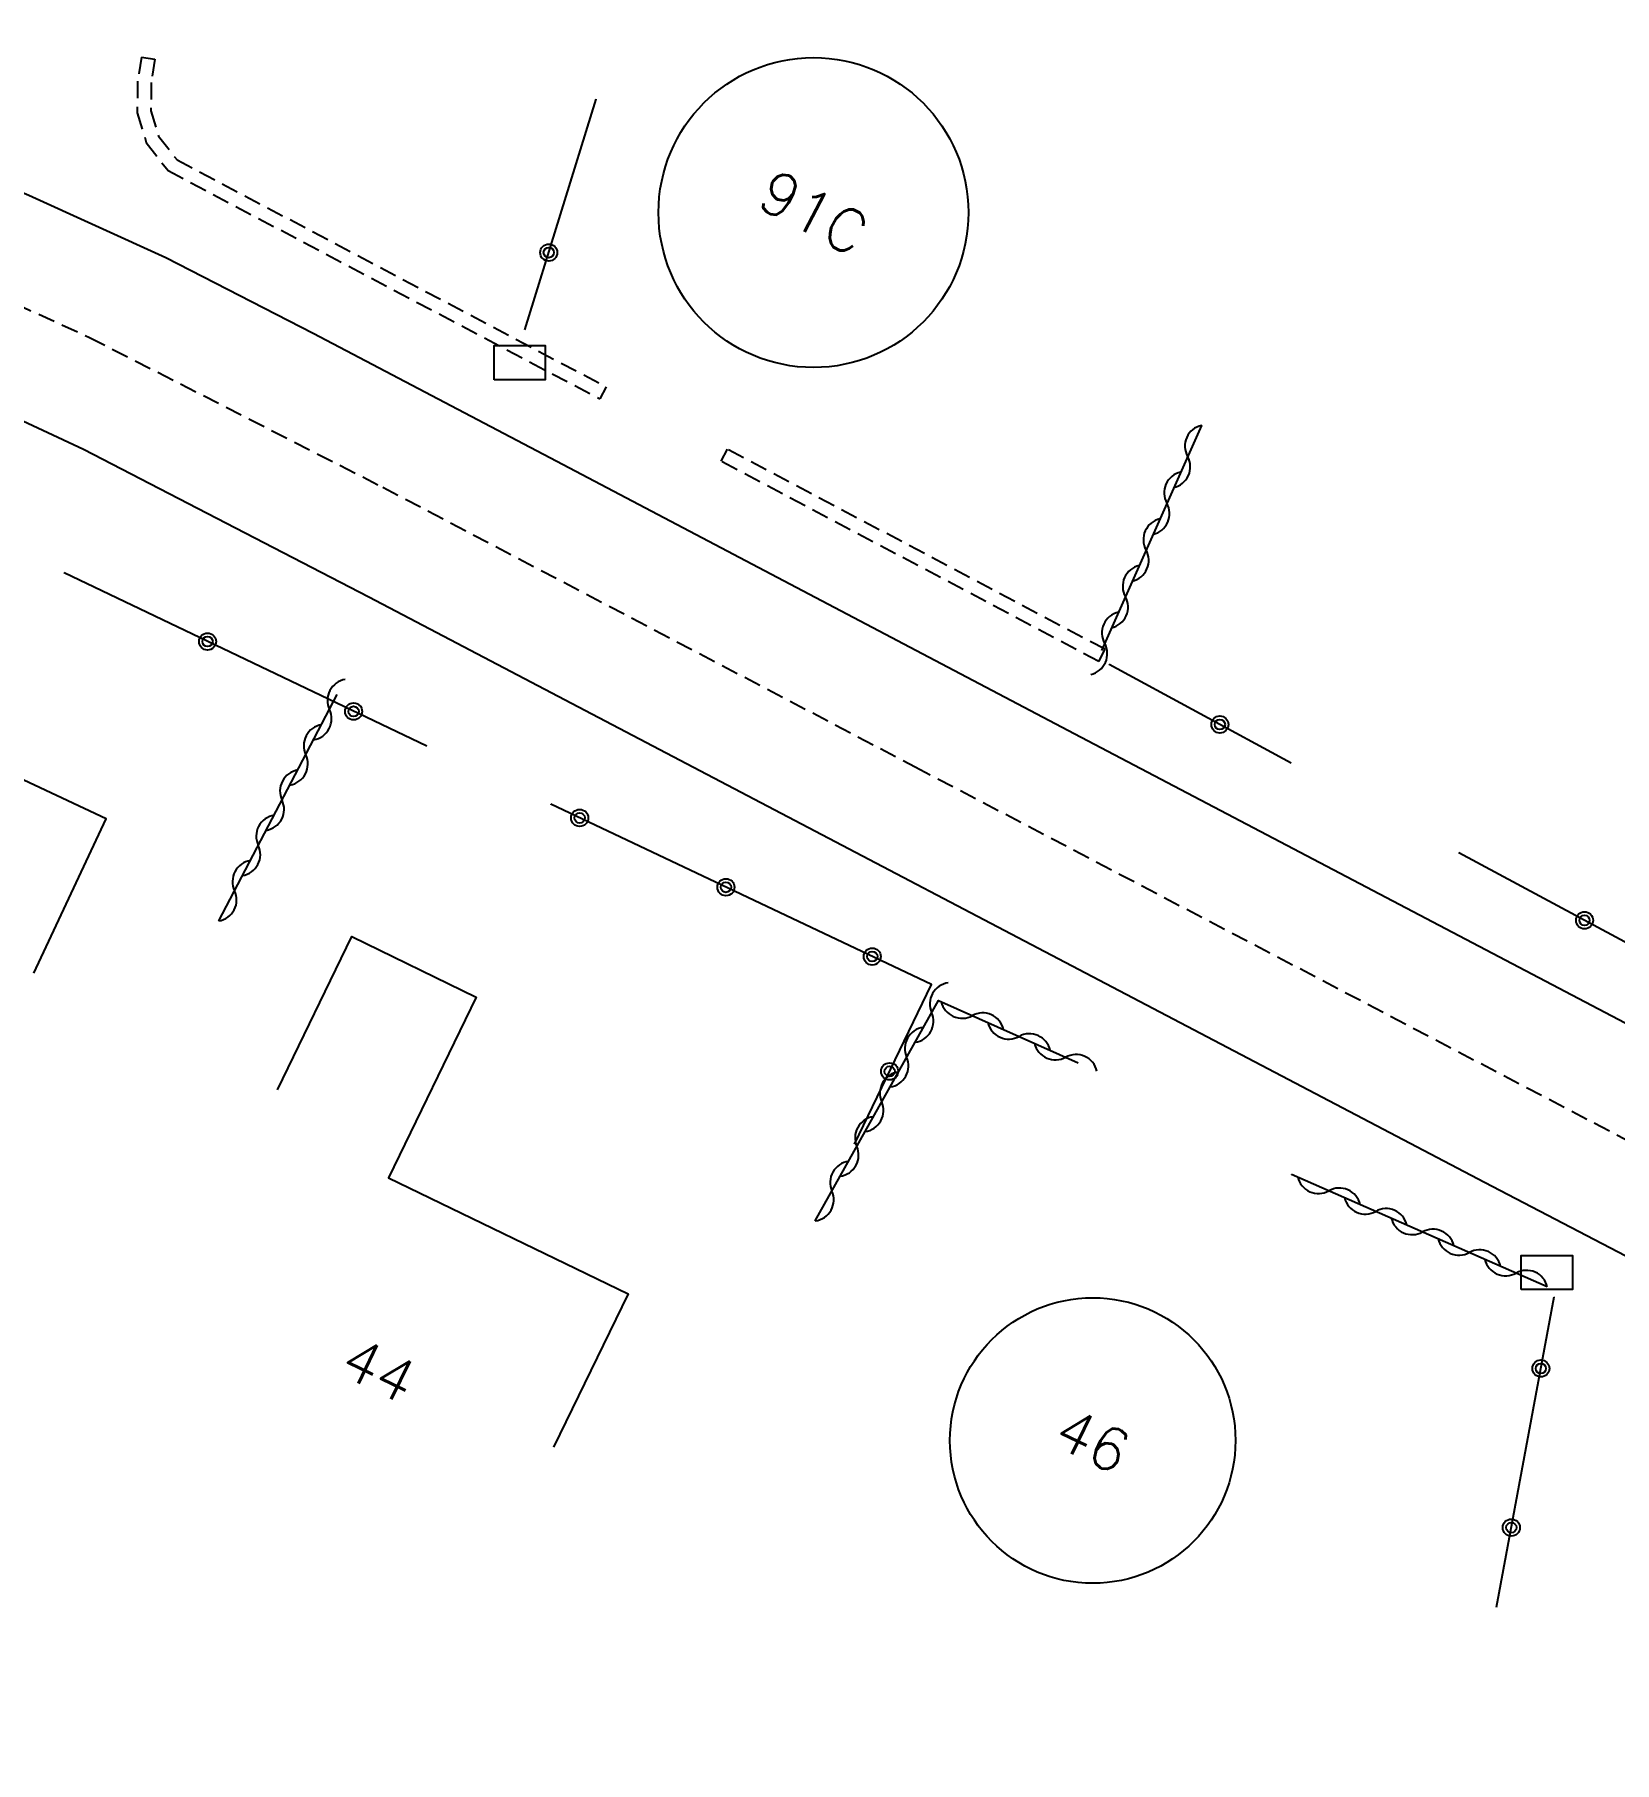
# Model space of a CAD drawing. Header units: millimetres. Extents: x 115000 to 116001, y 121999 to 123001.
# Drawn here: x 115195.4 to 115241.7, y 122279.4 to 122330.1 of the extents above; entities that cross this region are included whole.
import ezdxf
from ezdxf.enums import TextEntityAlignment as Align

# ---------------------------------------------------------------- set-up
doc = ezdxf.new("R2010")
doc.units = ezdxf.units.MM
doc.linetypes.add('DASHED', pattern=[0.75, 0.5, -0.25])
doc.layers.get('0').update_dxf_attribs({"linetype": 'CONTINUOUS'})
for name, color, linetype in [('W0001', 6, 'DASHED'), ('W0008', 7, 'CONTINUOUS'), ('W0100', 7, 'CONTINUOUS'), ('W0112', 1, 'DASHED'), ('W0310', 3, 'CONTINUOUS'), ('W0322', 7, 'CONTINUOUS'), ('W0991', 7, 'CONTINUOUS'), ('W1102', 7, 'CONTINUOUS'), ('W1471', 7, 'CONTINUOUS')]:
    doc.layers.add(name, color=color, linetype=linetype)
doc.styles.get("Standard").update_dxf_attribs({"font": 'romans.shx', "width": 0.85})

# ---------------------------------------------------------------- blocks, each defined once
blk = doc.blocks.new('T1471')
at = {"color": 0, "linetype": 'Continuous', "flags": 128}
blk.add_lwpolyline([(-0.75, -0.5), (-0.75, 0.5), (0.75, 0.5), (0.75, -0.5), (-0.75, -0.5)], dxfattribs=at)
blk = doc.blocks.new('t322o')
at = {"color": 0, "linetype": 'Continuous'}
for radius in [0.25, 0.15]:
    blk.add_circle((0, 0), radius, dxfattribs=at)
blk = doc.blocks.new('t310o')
at = {"color": 0, "linetype": 'Continuous'}
for centre, start, end in [((-0.5, 0.375), 216.8699, 323.1304), ((0.5, -0.375), 36.8699, 143.1303)]:
    blk.add_arc(centre, 0.625, start, end, dxfattribs=at)

msp = doc.modelspace()

# ---------------------------------------------------------------- linework, layer by layer
at = {"layer": 'W0001'}
msp.add_lwpolyline([(115000, 122380.879), (115023.897, 122373.07), (115057.721, 122362.653), (115069.883, 122358.552), (115141.998, 122339.91), (115152.854, 122335.37), (115173.623, 122329.316), (115181.444, 122327.082), (115187.369, 122325.269), (115192.06, 122323.458), (115196.964, 122321.22), (115205.566, 122316.827), (115221.19, 122308.621), (115247.656, 122294.741), (115282.048, 122276.734), (115324.769, 122254.298), (115347.924, 122242.266), (115350.302, 122241.559), (115356.131, 122239.624)], dxfattribs=at)
at = {"layer": 'W0008'}
for points in [[(115059.663, 122339.284), (115061.697, 122347.433), (115062.62, 122351.233), (115063.513, 122353.921), (115064.293, 122354.96), (115065.379, 122355.688), (115066.529, 122355.985), (115067.995, 122355.858), (115069.55, 122355.479), (115070.889, 122355.09), (115091.326, 122349.309), (115113.355, 122343.091), (115142.84, 122334.803), (115145.244, 122334.131), (115153.145, 122331.939), (115167.08, 122327.952), (115174.25, 122325.947), (115185.346, 122322.752), (115190.663, 122320.797), (115196.783, 122317.941), (115205.162, 122313.611), (115237.895, 122296.434), (115249.866, 122290.195)], [(115252.921, 122295.374), (115225.673, 122309.683), (115210.863, 122317.481), (115203.523, 122321.335), (115199.198, 122323.555), (115195.187, 122325.389), (115191.811, 122326.843), (115188.062, 122328.276), (115182.602, 122329.956), (115162.776, 122335.592), (115157.636, 122337.105), (115153.731, 122338.43), (115151.661, 122339.426), (115150.778, 122340.298), (115150.398, 122340.979), (115150.335, 122341.325), (115150.409, 122342.125), (115150.819, 122344.316)]]:
    msp.add_lwpolyline(points, dxfattribs=at)
at = {"layer": 'W0100'}
for points in [[(115195.33, 122302.566), (115197.448, 122307.095), (115193.232, 122309.067)], [(115202.477, 122299.139), (115204.659, 122303.638), (115208.31, 122301.867), (115205.737, 122296.562), (115212.764, 122293.154), (115210.582, 122288.655)]]:
    msp.add_lwpolyline(points, dxfattribs=at)
at = {"layer": 'W0112'}
for points in [[(115198.489, 122329.446), (115198.373, 122328.739), (115198.364, 122327.813), (115198.63, 122326.939), (115199.267, 122326.116), (115211.933, 122319.419), (115211.933, 122319.419), (115211.933, 122319.419), (115211.933, 122319.419), (115211.933, 122319.419), (115211.933, 122319.419), (115211.933, 122319.419), (115211.933, 122319.419), (115211.933, 122319.419), (115211.933, 122319.419), (115211.933, 122319.419), (115211.933, 122319.419), (115211.933, 122319.419), (115211.933, 122319.419), (115211.933, 122319.419), (115211.933, 122319.419), (115211.933, 122319.419), (115211.933, 122319.419), (115211.933, 122319.419), (115211.933, 122319.419), (115211.933, 122319.419), (115211.933, 122319.419), (115211.933, 122319.419), (115211.933, 122319.419), (115211.933, 122319.419), (115211.933, 122319.419), (115211.933, 122319.419), (115211.933, 122319.419), (115211.933, 122319.419), (115211.933, 122319.419), (115211.933, 122319.419), (115211.933, 122319.419), (115211.933, 122319.419), (115211.933, 122319.419), (115211.933, 122319.419), (115211.933, 122319.419), (115211.933, 122319.419), (115211.933, 122319.419), (115211.933, 122319.419), (115211.933, 122319.419), (115211.933, 122319.419), (115211.933, 122319.419), (115211.933, 122319.419), (115211.933, 122319.419), (115211.933, 122319.419), (115211.933, 122319.419), (115211.933, 122319.419), (115211.933, 122319.419), (115211.933, 122319.419), (115211.933, 122319.419), (115211.933, 122319.419), (115211.933, 122319.419), (115211.933, 122319.419), (115211.933, 122319.419), (115211.933, 122319.419), (115211.933, 122319.419), (115211.933, 122319.419), (115211.933, 122319.419), (115211.933, 122319.419), (115211.933, 122319.419), (115211.933, 122319.419), (115211.933, 122319.419), (115211.933, 122319.419), (115211.933, 122319.419), (115211.933, 122319.419), (115211.933, 122319.419), (115211.933, 122319.419), (115211.933, 122319.419), (115211.933, 122319.419), (115211.933, 122319.419), (115211.933, 122319.419), (115211.933, 122319.419), (115211.933, 122319.419), (115211.933, 122319.419), (115211.933, 122319.419), (115211.933, 122319.419), (115211.933, 122319.419), (115211.933, 122319.419), (115211.933, 122319.419), (115211.933, 122319.419), (115211.933, 122319.419), (115211.933, 122319.419), (115211.933, 122319.419), (115211.933, 122319.419), (115211.933, 122319.419), (115211.933, 122319.419), (115211.933, 122319.419), (115211.933, 122319.419), (115211.933, 122319.419), (115211.933, 122319.419), (115211.933, 122319.419), (115211.933, 122319.419), (115211.933, 122319.419), (115211.933, 122319.419), (115211.933, 122319.419), (115211.933, 122319.419), (115211.933, 122319.419), (115211.933, 122319.419), (115211.933, 122319.419), (115211.933, 122319.419), (115211.933, 122319.419), (115211.933, 122319.419), (115211.933, 122319.419), (115211.933, 122319.419), (115211.933, 122319.419), (115211.933, 122319.419), (115211.933, 122319.419), (115211.933, 122319.419), (115211.933, 122319.419), (115211.933, 122319.419), (115211.933, 122319.419), (115211.933, 122319.419), (115211.933, 122319.419), (115211.933, 122319.419), (115211.933, 122319.419)], [(115198.489, 122329.446), (115198.884, 122329.381), (115198.772, 122328.705), (115198.765, 122327.871), (115198.991, 122327.125), (115199.531, 122326.429), (115212.12, 122319.773), (115211.933, 122319.419), (115211.933, 122319.419), (115211.933, 122319.419), (115211.933, 122319.419), (115211.933, 122319.419), (115211.933, 122319.419), (115211.933, 122319.419), (115211.933, 122319.419), (115211.933, 122319.419), (115211.933, 122319.419), (115211.933, 122319.419), (115211.933, 122319.419), (115211.933, 122319.419), (115211.933, 122319.419), (115211.933, 122319.419), (115211.933, 122319.419), (115211.933, 122319.419), (115211.933, 122319.419), (115211.933, 122319.419), (115211.933, 122319.419), (115211.933, 122319.419), (115211.933, 122319.419), (115211.933, 122319.419), (115211.933, 122319.419), (115211.933, 122319.419), (115211.933, 122319.419), (115211.933, 122319.419), (115211.933, 122319.419), (115211.933, 122319.419), (115211.933, 122319.419), (115211.933, 122319.419), (115211.933, 122319.419), (115211.933, 122319.419), (115211.933, 122319.419), (115211.933, 122319.419), (115211.933, 122319.419), (115211.933, 122319.419), (115211.933, 122319.419), (115211.933, 122319.419), (115211.933, 122319.419), (115211.933, 122319.419), (115211.933, 122319.419), (115211.933, 122319.419), (115211.933, 122319.419), (115211.933, 122319.419), (115211.933, 122319.419), (115211.933, 122319.419), (115211.933, 122319.419), (115211.933, 122319.419), (115211.933, 122319.419), (115211.933, 122319.419), (115211.933, 122319.419), (115211.933, 122319.419), (115211.933, 122319.419), (115211.933, 122319.419), (115211.933, 122319.419), (115211.933, 122319.419), (115211.933, 122319.419), (115211.933, 122319.419), (115211.933, 122319.419), (115211.933, 122319.419), (115211.933, 122319.419), (115211.933, 122319.419), (115211.933, 122319.419), (115211.933, 122319.419), (115211.933, 122319.419), (115211.933, 122319.419), (115211.933, 122319.419), (115211.933, 122319.419), (115211.933, 122319.419), (115211.933, 122319.419), (115211.933, 122319.419), (115211.933, 122319.419), (115211.933, 122319.419), (115211.933, 122319.419), (115211.933, 122319.419), (115211.933, 122319.419), (115211.933, 122319.419), (115211.933, 122319.419), (115211.933, 122319.419), (115211.933, 122319.419), (115211.933, 122319.419), (115211.933, 122319.419), (115211.933, 122319.419), (115211.933, 122319.419), (115211.933, 122319.419), (115211.933, 122319.419), (115211.933, 122319.419), (115211.933, 122319.419), (115211.933, 122319.419), (115211.933, 122319.419), (115211.933, 122319.419), (115211.933, 122319.419), (115211.933, 122319.419), (115211.933, 122319.419), (115211.933, 122319.419), (115211.933, 122319.419), (115211.933, 122319.419), (115211.933, 122319.419), (115211.933, 122319.419), (115211.933, 122319.419), (115211.933, 122319.419), (115211.933, 122319.419), (115211.933, 122319.419), (115211.933, 122319.419), (115211.933, 122319.419), (115211.933, 122319.419), (115211.933, 122319.419), (115211.933, 122319.419), (115211.933, 122319.419), (115211.933, 122319.419), (115211.933, 122319.419), (115211.933, 122319.419)], [(115226.574, 122311.716), (115226.761, 122312.069), (115215.67, 122317.944), (115215.483, 122317.591), (115215.483, 122317.591), (115215.483, 122317.591), (115215.483, 122317.591), (115215.483, 122317.591), (115215.483, 122317.591), (115215.483, 122317.591), (115215.483, 122317.591), (115215.483, 122317.591), (115215.483, 122317.591), (115215.483, 122317.591), (115215.483, 122317.591), (115215.483, 122317.591), (115215.483, 122317.591), (115215.483, 122317.591), (115215.483, 122317.591), (115215.483, 122317.591), (115215.483, 122317.591), (115215.483, 122317.591), (115215.483, 122317.591), (115215.483, 122317.591), (115215.483, 122317.591), (115215.483, 122317.591), (115215.483, 122317.591), (115215.483, 122317.591), (115215.483, 122317.591), (115215.483, 122317.591), (115215.483, 122317.591), (115215.483, 122317.591), (115215.483, 122317.591), (115215.483, 122317.591), (115215.483, 122317.591), (115215.483, 122317.591), (115215.483, 122317.591), (115215.483, 122317.591), (115215.483, 122317.591), (115215.483, 122317.591), (115215.483, 122317.591), (115215.483, 122317.591), (115215.483, 122317.591), (115215.483, 122317.591), (115215.483, 122317.591), (115215.483, 122317.591), (115215.483, 122317.591), (115215.483, 122317.591), (115215.483, 122317.591), (115215.483, 122317.591), (115215.483, 122317.591), (115215.483, 122317.591), (115215.483, 122317.591), (115215.483, 122317.591), (115215.483, 122317.591), (115215.483, 122317.591), (115215.483, 122317.591), (115215.483, 122317.591), (115215.483, 122317.591), (115215.483, 122317.591), (115215.483, 122317.591), (115215.483, 122317.591), (115215.483, 122317.591), (115215.483, 122317.591), (115215.483, 122317.591), (115215.483, 122317.591), (115215.483, 122317.591), (115215.483, 122317.591), (115215.483, 122317.591), (115215.483, 122317.591), (115215.483, 122317.591), (115215.483, 122317.591), (115215.483, 122317.591), (115215.483, 122317.591), (115215.483, 122317.591), (115215.483, 122317.591), (115215.483, 122317.591), (115215.483, 122317.591), (115215.483, 122317.591), (115215.483, 122317.591), (115215.483, 122317.591), (115215.483, 122317.591), (115215.483, 122317.591), (115215.483, 122317.591), (115215.483, 122317.591), (115215.483, 122317.591), (115215.483, 122317.591), (115215.483, 122317.591), (115215.483, 122317.591), (115215.483, 122317.591), (115215.483, 122317.591), (115215.483, 122317.591), (115215.483, 122317.591), (115215.483, 122317.591), (115215.483, 122317.591), (115215.483, 122317.591), (115215.483, 122317.591), (115215.483, 122317.591), (115215.483, 122317.591), (115215.483, 122317.591), (115215.483, 122317.591), (115215.483, 122317.591), (115215.483, 122317.591), (115215.483, 122317.591), (115215.483, 122317.591), (115215.483, 122317.591), (115215.483, 122317.591), (115215.483, 122317.591), (115215.483, 122317.591), (115215.483, 122317.591), (115215.483, 122317.591), (115215.483, 122317.591), (115215.483, 122317.591), (115215.483, 122317.591), (115215.483, 122317.591), (115215.483, 122317.591), (115215.483, 122317.591), (115215.483, 122317.591), (115215.483, 122317.591), (115215.483, 122317.591)], [(115226.574, 122311.716), (115215.483, 122317.591), (115215.483, 122317.591), (115215.483, 122317.591), (115215.483, 122317.591), (115215.483, 122317.591), (115215.483, 122317.591), (115215.483, 122317.591), (115215.483, 122317.591), (115215.483, 122317.591), (115215.483, 122317.591), (115215.483, 122317.591), (115215.483, 122317.591), (115215.483, 122317.591), (115215.483, 122317.591), (115215.483, 122317.591), (115215.483, 122317.591), (115215.483, 122317.591), (115215.483, 122317.591), (115215.483, 122317.591), (115215.483, 122317.591), (115215.483, 122317.591), (115215.483, 122317.591), (115215.483, 122317.591), (115215.483, 122317.591), (115215.483, 122317.591), (115215.483, 122317.591), (115215.483, 122317.591), (115215.483, 122317.591), (115215.483, 122317.591), (115215.483, 122317.591), (115215.483, 122317.591), (115215.483, 122317.591), (115215.483, 122317.591), (115215.483, 122317.591), (115215.483, 122317.591), (115215.483, 122317.591), (115215.483, 122317.591), (115215.483, 122317.591), (115215.483, 122317.591), (115215.483, 122317.591), (115215.483, 122317.591), (115215.483, 122317.591), (115215.483, 122317.591), (115215.483, 122317.591), (115215.483, 122317.591), (115215.483, 122317.591), (115215.483, 122317.591), (115215.483, 122317.591), (115215.483, 122317.591), (115215.483, 122317.591), (115215.483, 122317.591), (115215.483, 122317.591), (115215.483, 122317.591), (115215.483, 122317.591), (115215.483, 122317.591), (115215.483, 122317.591), (115215.483, 122317.591), (115215.483, 122317.591), (115215.483, 122317.591), (115215.483, 122317.591), (115215.483, 122317.591), (115215.483, 122317.591), (115215.483, 122317.591), (115215.483, 122317.591), (115215.483, 122317.591), (115215.483, 122317.591), (115215.483, 122317.591), (115215.483, 122317.591), (115215.483, 122317.591), (115215.483, 122317.591), (115215.483, 122317.591), (115215.483, 122317.591), (115215.483, 122317.591), (115215.483, 122317.591), (115215.483, 122317.591), (115215.483, 122317.591), (115215.483, 122317.591), (115215.483, 122317.591), (115215.483, 122317.591), (115215.483, 122317.591), (115215.483, 122317.591), (115215.483, 122317.591), (115215.483, 122317.591), (115215.483, 122317.591), (115215.483, 122317.591), (115215.483, 122317.591), (115215.483, 122317.591), (115215.483, 122317.591), (115215.483, 122317.591), (115215.483, 122317.591), (115215.483, 122317.591), (115215.483, 122317.591), (115215.483, 122317.591), (115215.483, 122317.591), (115215.483, 122317.591), (115215.483, 122317.591), (115215.483, 122317.591), (115215.483, 122317.591), (115215.483, 122317.591), (115215.483, 122317.591), (115215.483, 122317.591), (115215.483, 122317.591), (115215.483, 122317.591), (115215.483, 122317.591), (115215.483, 122317.591), (115215.483, 122317.591), (115215.483, 122317.591), (115215.483, 122317.591), (115215.483, 122317.591), (115215.483, 122317.591), (115215.483, 122317.591), (115215.483, 122317.591), (115215.483, 122317.591), (115215.483, 122317.591), (115215.483, 122317.591), (115215.483, 122317.591), (115215.483, 122317.591), (115215.483, 122317.591), (115215.483, 122317.591)]]:
    msp.add_lwpolyline(points, dxfattribs=at)
at = {"layer": 'W0310'}
for points in [[(115229.588, 122318.641), (115229.588, 122318.641), (115229.588, 122318.641), (115229.588, 122318.641), (115229.588, 122318.641), (115229.588, 122318.641), (115229.588, 122318.641), (115229.588, 122318.641), (115229.588, 122318.641), (115229.588, 122318.641), (115229.588, 122318.641), (115229.588, 122318.641), (115229.588, 122318.641), (115229.588, 122318.641), (115229.588, 122318.641), (115229.588, 122318.641), (115229.588, 122318.641), (115229.588, 122318.641), (115229.588, 122318.641), (115226.655, 122312.037)], [(115229.588, 122318.641), (115229.588, 122318.641), (115229.588, 122318.641), (115229.588, 122318.641), (115229.588, 122318.641), (115229.588, 122318.641), (115229.588, 122318.641), (115229.588, 122318.641), (115229.588, 122318.641), (115229.588, 122318.641), (115229.588, 122318.641), (115229.588, 122318.641), (115229.588, 122318.641), (115229.588, 122318.641), (115229.588, 122318.641), (115229.588, 122318.641), (115229.588, 122318.641), (115229.588, 122318.641), (115229.588, 122318.641), (115229.588, 122318.641), (115229.588, 122318.641), (115229.588, 122318.641), (115229.588, 122318.641), (115229.588, 122318.641), (115229.588, 122318.641), (115229.588, 122318.641), (115229.588, 122318.641), (115229.588, 122318.641), (115229.588, 122318.641), (115229.588, 122318.641), (115229.588, 122318.641), (115229.588, 122318.641), (115229.588, 122318.641), (115229.588, 122318.641), (115229.588, 122318.641), (115229.588, 122318.641), (115229.588, 122318.641), (115229.588, 122318.641), (115229.588, 122318.641), (115229.588, 122318.641), (115229.588, 122318.641), (115229.588, 122318.641), (115229.588, 122318.641), (115229.588, 122318.641), (115229.588, 122318.641), (115229.588, 122318.641), (115229.588, 122318.641), (115229.588, 122318.641), (115229.588, 122318.641), (115229.588, 122318.641), (115229.588, 122318.641), (115229.588, 122318.641), (115229.588, 122318.641), (115229.588, 122318.641), (115229.588, 122318.641), (115229.588, 122318.641), (115229.588, 122318.641), (115229.588, 122318.641), (115229.588, 122318.641), (115229.588, 122318.641), (115229.588, 122318.641), (115229.588, 122318.641), (115229.588, 122318.641), (115229.588, 122318.641), (115229.588, 122318.641), (115229.588, 122318.641), (115229.588, 122318.641), (115229.588, 122318.641), (115229.588, 122318.641), (115229.588, 122318.641), (115229.588, 122318.641), (115229.588, 122318.641), (115229.588, 122318.641), (115229.588, 122318.641), (115229.588, 122318.641), (115229.588, 122318.641), (115229.588, 122318.641), (115229.588, 122318.641), (115229.588, 122318.641), (115229.588, 122318.641), (115229.588, 122318.641), (115229.588, 122318.641), (115229.588, 122318.641), (115229.588, 122318.641), (115229.588, 122318.641), (115229.588, 122318.641), (115229.588, 122318.641), (115229.588, 122318.641), (115229.588, 122318.641), (115229.588, 122318.641), (115229.588, 122318.641), (115229.588, 122318.641), (115229.588, 122318.641), (115229.588, 122318.641), (115229.588, 122318.641), (115229.588, 122318.641), (115229.588, 122318.641), (115229.588, 122318.641), (115229.588, 122318.641), (115229.588, 122318.641), (115229.588, 122318.641)], [(115200.756, 122304.1), (115200.756, 122304.1), (115200.756, 122304.1), (115200.756, 122304.1), (115200.756, 122304.1), (115200.756, 122304.1), (115200.756, 122304.1), (115200.756, 122304.1), (115200.756, 122304.1), (115200.756, 122304.1), (115200.756, 122304.1), (115200.756, 122304.1), (115200.756, 122304.1), (115200.756, 122304.1), (115200.756, 122304.1), (115200.756, 122304.1), (115200.756, 122304.1), (115200.756, 122304.1), (115200.756, 122304.1), (115204.234, 122310.74)], [(115200.756, 122304.1), (115200.756, 122304.1), (115200.756, 122304.1), (115200.756, 122304.1), (115200.756, 122304.1), (115200.756, 122304.1), (115200.756, 122304.1), (115200.756, 122304.1), (115200.756, 122304.1), (115200.756, 122304.1), (115200.756, 122304.1), (115200.756, 122304.1), (115200.756, 122304.1), (115200.756, 122304.1), (115200.756, 122304.1), (115200.756, 122304.1), (115200.756, 122304.1), (115200.756, 122304.1), (115200.756, 122304.1), (115200.756, 122304.1), (115200.756, 122304.1), (115200.756, 122304.1), (115200.756, 122304.1), (115200.756, 122304.1), (115200.756, 122304.1), (115200.756, 122304.1), (115200.756, 122304.1), (115200.756, 122304.1), (115200.756, 122304.1), (115200.756, 122304.1), (115200.756, 122304.1), (115200.756, 122304.1), (115200.756, 122304.1), (115200.756, 122304.1), (115200.756, 122304.1), (115200.756, 122304.1), (115200.756, 122304.1), (115200.756, 122304.1), (115200.756, 122304.1), (115200.756, 122304.1), (115200.756, 122304.1), (115200.756, 122304.1), (115200.756, 122304.1), (115200.756, 122304.1), (115200.756, 122304.1), (115200.756, 122304.1), (115200.756, 122304.1), (115200.756, 122304.1), (115200.756, 122304.1), (115200.756, 122304.1), (115200.756, 122304.1), (115200.756, 122304.1), (115200.756, 122304.1), (115200.756, 122304.1), (115200.756, 122304.1), (115200.756, 122304.1), (115200.756, 122304.1), (115200.756, 122304.1), (115200.756, 122304.1), (115200.756, 122304.1), (115200.756, 122304.1), (115200.756, 122304.1), (115200.756, 122304.1), (115200.756, 122304.1), (115200.756, 122304.1), (115200.756, 122304.1), (115200.756, 122304.1), (115200.756, 122304.1), (115200.756, 122304.1), (115200.756, 122304.1), (115200.756, 122304.1), (115200.756, 122304.1), (115200.756, 122304.1), (115200.756, 122304.1), (115200.756, 122304.1), (115200.756, 122304.1), (115200.756, 122304.1), (115200.756, 122304.1), (115200.756, 122304.1), (115200.756, 122304.1), (115200.756, 122304.1), (115200.756, 122304.1), (115200.756, 122304.1), (115200.756, 122304.1), (115200.756, 122304.1), (115200.756, 122304.1), (115200.756, 122304.1), (115200.756, 122304.1), (115200.756, 122304.1), (115200.756, 122304.1), (115200.756, 122304.1), (115200.756, 122304.1), (115200.756, 122304.1), (115200.756, 122304.1), (115200.756, 122304.1), (115200.756, 122304.1), (115200.756, 122304.1), (115200.756, 122304.1), (115200.756, 122304.1), (115200.756, 122304.1), (115200.756, 122304.1)], [(115218.259, 122295.299), (115218.259, 122295.299), (115218.259, 122295.299), (115218.259, 122295.299), (115218.259, 122295.299), (115218.259, 122295.299), (115218.259, 122295.299), (115218.259, 122295.299), (115218.259, 122295.299), (115218.259, 122295.299), (115218.259, 122295.299), (115218.259, 122295.299), (115218.259, 122295.299), (115218.259, 122295.299), (115218.259, 122295.299), (115218.259, 122295.299), (115218.259, 122295.299), (115218.259, 122295.299), (115221.869, 122301.767), (115225.969, 122299.939)], [(115239.736, 122293.364), (115232.233, 122296.664), (115232.233, 122296.664), (115232.233, 122296.664), (115232.233, 122296.664), (115232.233, 122296.664), (115232.233, 122296.664), (115232.233, 122296.664), (115232.233, 122296.664), (115232.233, 122296.664), (115232.233, 122296.664), (115232.233, 122296.664), (115232.233, 122296.664), (115232.233, 122296.664), (115232.233, 122296.664), (115232.233, 122296.664), (115232.233, 122296.664), (115232.233, 122296.664), (115232.233, 122296.664), (115232.233, 122296.664), (115232.233, 122296.664), (115232.233, 122296.664), (115232.233, 122296.664), (115232.233, 122296.664), (115232.233, 122296.664), (115232.233, 122296.664), (115232.233, 122296.664), (115232.233, 122296.664), (115232.233, 122296.664), (115232.233, 122296.664), (115232.233, 122296.664), (115232.233, 122296.664), (115232.233, 122296.664), (115232.233, 122296.664), (115232.233, 122296.664), (115232.233, 122296.664), (115232.233, 122296.664), (115232.233, 122296.664), (115232.233, 122296.664), (115232.233, 122296.664), (115232.233, 122296.664), (115232.233, 122296.664), (115232.233, 122296.664), (115232.233, 122296.664), (115232.233, 122296.664), (115232.233, 122296.664), (115232.233, 122296.664), (115232.233, 122296.664), (115232.233, 122296.664), (115232.233, 122296.664), (115232.233, 122296.664), (115232.233, 122296.664), (115232.233, 122296.664), (115232.233, 122296.664), (115232.233, 122296.664), (115232.233, 122296.664), (115232.233, 122296.664), (115232.233, 122296.664), (115232.233, 122296.664), (115232.233, 122296.664), (115232.233, 122296.664), (115232.233, 122296.664), (115232.233, 122296.664), (115232.233, 122296.664), (115232.233, 122296.664), (115232.233, 122296.664), (115232.233, 122296.664), (115232.233, 122296.664), (115232.233, 122296.664), (115232.233, 122296.664), (115232.233, 122296.664), (115232.233, 122296.664), (115232.233, 122296.664), (115232.233, 122296.664), (115232.233, 122296.664), (115232.233, 122296.664), (115232.233, 122296.664), (115232.233, 122296.664), (115232.233, 122296.664), (115232.233, 122296.664), (115232.233, 122296.664), (115232.233, 122296.664), (115232.233, 122296.664), (115232.233, 122296.664), (115232.233, 122296.664), (115232.233, 122296.664), (115232.233, 122296.664), (115232.233, 122296.664), (115232.233, 122296.664), (115232.233, 122296.664), (115232.233, 122296.664), (115232.233, 122296.664), (115232.233, 122296.664), (115232.233, 122296.664), (115232.233, 122296.664), (115232.233, 122296.664), (115232.233, 122296.664), (115232.233, 122296.664), (115232.233, 122296.664), (115232.233, 122296.664), (115232.233, 122296.664)], [(115232.233, 122296.664), (115232.233, 122296.664), (115232.233, 122296.664), (115232.233, 122296.664), (115232.233, 122296.664), (115232.233, 122296.664), (115232.233, 122296.664), (115232.233, 122296.664), (115232.233, 122296.664), (115232.233, 122296.664), (115232.233, 122296.664), (115232.233, 122296.664), (115232.233, 122296.664), (115232.233, 122296.664), (115232.233, 122296.664), (115232.233, 122296.664), (115232.233, 122296.664), (115232.233, 122296.664), (115232.233, 122296.664), (115232.233, 122296.664)], [(115218.259, 122295.299), (115218.259, 122295.299), (115218.259, 122295.299), (115218.259, 122295.299), (115218.259, 122295.299), (115218.259, 122295.299), (115218.259, 122295.299), (115218.259, 122295.299), (115218.259, 122295.299), (115218.259, 122295.299), (115218.259, 122295.299), (115218.259, 122295.299), (115218.259, 122295.299), (115218.259, 122295.299), (115218.259, 122295.299), (115218.259, 122295.299), (115218.259, 122295.299), (115218.259, 122295.299), (115218.259, 122295.299), (115218.259, 122295.299), (115218.259, 122295.299), (115218.259, 122295.299), (115218.259, 122295.299), (115218.259, 122295.299), (115218.259, 122295.299), (115218.259, 122295.299), (115218.259, 122295.299), (115218.259, 122295.299), (115218.259, 122295.299), (115218.259, 122295.299), (115218.259, 122295.299), (115218.259, 122295.299), (115218.259, 122295.299), (115218.259, 122295.299), (115218.259, 122295.299), (115218.259, 122295.299), (115218.259, 122295.299), (115218.259, 122295.299), (115218.259, 122295.299), (115218.259, 122295.299), (115218.259, 122295.299), (115218.259, 122295.299), (115218.259, 122295.299), (115218.259, 122295.299), (115218.259, 122295.299), (115218.259, 122295.299), (115218.259, 122295.299), (115218.259, 122295.299), (115218.259, 122295.299), (115218.259, 122295.299), (115218.259, 122295.299), (115218.259, 122295.299), (115218.259, 122295.299), (115218.259, 122295.299), (115218.259, 122295.299), (115218.259, 122295.299), (115218.259, 122295.299), (115218.259, 122295.299), (115218.259, 122295.299), (115218.259, 122295.299), (115218.259, 122295.299), (115218.259, 122295.299), (115218.259, 122295.299), (115218.259, 122295.299), (115218.259, 122295.299), (115218.259, 122295.299), (115218.259, 122295.299), (115218.259, 122295.299), (115218.259, 122295.299), (115218.259, 122295.299), (115218.259, 122295.299), (115218.259, 122295.299), (115218.259, 122295.299), (115218.259, 122295.299), (115218.259, 122295.299), (115218.259, 122295.299), (115218.259, 122295.299), (115218.259, 122295.299), (115218.259, 122295.299), (115218.259, 122295.299), (115218.259, 122295.299), (115218.259, 122295.299), (115218.259, 122295.299), (115218.259, 122295.299), (115218.259, 122295.299), (115218.259, 122295.299), (115218.259, 122295.299), (115218.259, 122295.299), (115218.259, 122295.299), (115218.259, 122295.299), (115218.259, 122295.299), (115218.259, 122295.299), (115218.259, 122295.299), (115218.259, 122295.299), (115218.259, 122295.299), (115218.259, 122295.299), (115218.259, 122295.299), (115218.259, 122295.299), (115218.259, 122295.299), (115218.259, 122295.299), (115218.259, 122295.299)]]:
    msp.add_lwpolyline(points, dxfattribs=at)
at = {"layer": 'W0322'}
for points in [[(115209.733, 122321.442), (115211.832, 122328.208), (115211.832, 122328.208), (115211.832, 122328.208), (115211.832, 122328.208), (115211.832, 122328.208), (115211.832, 122328.208), (115211.832, 122328.208), (115211.832, 122328.208), (115211.832, 122328.208), (115211.832, 122328.208), (115211.832, 122328.208), (115211.832, 122328.208), (115211.832, 122328.208), (115211.832, 122328.208), (115211.832, 122328.208), (115211.832, 122328.208), (115211.832, 122328.208), (115211.832, 122328.208), (115211.832, 122328.208), (115211.832, 122328.208), (115211.832, 122328.208), (115211.832, 122328.208), (115211.832, 122328.208), (115211.832, 122328.208), (115211.832, 122328.208), (115211.832, 122328.208), (115211.832, 122328.208), (115211.832, 122328.208), (115211.832, 122328.208), (115211.832, 122328.208), (115211.832, 122328.208), (115211.832, 122328.208), (115211.832, 122328.208), (115211.832, 122328.208), (115211.832, 122328.208), (115211.832, 122328.208), (115211.832, 122328.208), (115211.832, 122328.208), (115211.832, 122328.208), (115211.832, 122328.208), (115211.832, 122328.208), (115211.832, 122328.208), (115211.832, 122328.208), (115211.832, 122328.208), (115211.832, 122328.208), (115211.832, 122328.208), (115211.832, 122328.208), (115211.832, 122328.208), (115211.832, 122328.208), (115211.832, 122328.208), (115211.832, 122328.208), (115211.832, 122328.208), (115211.832, 122328.208), (115211.832, 122328.208), (115211.832, 122328.208), (115211.832, 122328.208), (115211.832, 122328.208), (115211.832, 122328.208), (115211.832, 122328.208), (115211.832, 122328.208), (115211.832, 122328.208), (115211.832, 122328.208), (115211.832, 122328.208), (115211.832, 122328.208), (115211.832, 122328.208), (115211.832, 122328.208), (115211.832, 122328.208), (115211.832, 122328.208), (115211.832, 122328.208), (115211.832, 122328.208), (115211.832, 122328.208), (115211.832, 122328.208), (115211.832, 122328.208), (115211.832, 122328.208), (115211.832, 122328.208), (115211.832, 122328.208), (115211.832, 122328.208), (115211.832, 122328.208), (115211.832, 122328.208), (115211.832, 122328.208), (115211.832, 122328.208), (115211.832, 122328.208), (115211.832, 122328.208), (115211.832, 122328.208), (115211.832, 122328.208), (115211.832, 122328.208), (115211.832, 122328.208), (115211.832, 122328.208), (115211.832, 122328.208), (115211.832, 122328.208), (115211.832, 122328.208), (115211.832, 122328.208), (115211.832, 122328.208), (115211.832, 122328.208), (115211.832, 122328.208), (115211.832, 122328.208), (115211.832, 122328.208), (115211.832, 122328.208), (115211.832, 122328.208), (115211.832, 122328.208)], [(115211.832, 122328.208), (115211.832, 122328.208), (115211.832, 122328.208), (115211.832, 122328.208), (115211.832, 122328.208), (115211.832, 122328.208), (115211.832, 122328.208), (115211.832, 122328.208), (115211.832, 122328.208), (115211.832, 122328.208), (115211.832, 122328.208), (115211.832, 122328.208), (115211.832, 122328.208), (115211.832, 122328.208), (115211.832, 122328.208), (115211.832, 122328.208), (115211.832, 122328.208), (115211.832, 122328.208), (115211.832, 122328.208), (115211.832, 122328.208)], [(115206.856, 122309.223), (115196.22, 122314.31), (115196.22, 122314.31), (115196.22, 122314.31), (115196.22, 122314.31), (115196.22, 122314.31), (115196.22, 122314.31), (115196.22, 122314.31), (115196.22, 122314.31), (115196.22, 122314.31), (115196.22, 122314.31), (115196.22, 122314.31), (115196.22, 122314.31), (115196.22, 122314.31), (115196.22, 122314.31), (115196.22, 122314.31), (115196.22, 122314.31), (115196.22, 122314.31), (115196.22, 122314.31), (115196.22, 122314.31), (115196.22, 122314.31), (115196.22, 122314.31), (115196.22, 122314.31), (115196.22, 122314.31), (115196.22, 122314.31), (115196.22, 122314.31), (115196.22, 122314.31), (115196.22, 122314.31), (115196.22, 122314.31), (115196.22, 122314.31), (115196.22, 122314.31), (115196.22, 122314.31), (115196.22, 122314.31), (115196.22, 122314.31), (115196.22, 122314.31), (115196.22, 122314.31), (115196.22, 122314.31), (115196.22, 122314.31), (115196.22, 122314.31), (115196.22, 122314.31), (115196.22, 122314.31), (115196.22, 122314.31), (115196.22, 122314.31), (115196.22, 122314.31), (115196.22, 122314.31), (115196.22, 122314.31), (115196.22, 122314.31), (115196.22, 122314.31), (115196.22, 122314.31), (115196.22, 122314.31), (115196.22, 122314.31), (115196.22, 122314.31), (115196.22, 122314.31), (115196.22, 122314.31), (115196.22, 122314.31), (115196.22, 122314.31), (115196.22, 122314.31), (115196.22, 122314.31), (115196.22, 122314.31), (115196.22, 122314.31), (115196.22, 122314.31), (115196.22, 122314.31), (115196.22, 122314.31), (115196.22, 122314.31), (115196.22, 122314.31), (115196.22, 122314.31), (115196.22, 122314.31), (115196.22, 122314.31), (115196.22, 122314.31), (115196.22, 122314.31), (115196.22, 122314.31), (115196.22, 122314.31), (115196.22, 122314.31), (115196.22, 122314.31), (115196.22, 122314.31), (115196.22, 122314.31), (115196.22, 122314.31), (115196.22, 122314.31), (115196.22, 122314.31), (115196.22, 122314.31), (115196.22, 122314.31), (115196.22, 122314.31), (115196.22, 122314.31), (115196.22, 122314.31), (115196.22, 122314.31), (115196.22, 122314.31), (115196.22, 122314.31), (115196.22, 122314.31), (115196.22, 122314.31), (115196.22, 122314.31), (115196.22, 122314.31), (115196.22, 122314.31), (115196.22, 122314.31), (115196.22, 122314.31), (115196.22, 122314.31), (115196.22, 122314.31), (115196.22, 122314.31), (115196.22, 122314.31), (115196.22, 122314.31), (115196.22, 122314.31), (115196.22, 122314.31)], [(115196.22, 122314.31), (115196.22, 122314.31), (115196.22, 122314.31), (115196.22, 122314.31), (115196.22, 122314.31), (115196.22, 122314.31), (115196.22, 122314.31), (115196.22, 122314.31), (115196.22, 122314.31), (115196.22, 122314.31), (115196.22, 122314.31), (115196.22, 122314.31), (115196.22, 122314.31), (115196.22, 122314.31), (115196.22, 122314.31), (115196.22, 122314.31), (115196.22, 122314.31), (115196.22, 122314.31), (115196.22, 122314.31), (115196.22, 122314.31)], [(115232.217, 122308.73), (115226.884, 122311.626), (115226.884, 122311.626), (115226.884, 122311.626), (115226.884, 122311.626), (115226.884, 122311.626), (115226.884, 122311.626), (115226.884, 122311.626), (115226.884, 122311.626), (115226.884, 122311.626), (115226.884, 122311.626), (115226.884, 122311.626), (115226.884, 122311.626), (115226.884, 122311.626), (115226.884, 122311.626), (115226.884, 122311.626), (115226.884, 122311.626), (115226.884, 122311.626), (115226.884, 122311.626), (115226.884, 122311.626), (115226.884, 122311.626), (115226.884, 122311.626), (115226.884, 122311.626), (115226.884, 122311.626), (115226.884, 122311.626), (115226.884, 122311.626), (115226.884, 122311.626), (115226.884, 122311.626), (115226.884, 122311.626), (115226.884, 122311.626), (115226.884, 122311.626), (115226.884, 122311.626), (115226.884, 122311.626), (115226.884, 122311.626), (115226.884, 122311.626), (115226.884, 122311.626), (115226.884, 122311.626), (115226.884, 122311.626), (115226.884, 122311.626), (115226.884, 122311.626), (115226.884, 122311.626), (115226.884, 122311.626), (115226.884, 122311.626), (115226.884, 122311.626), (115226.884, 122311.626), (115226.884, 122311.626), (115226.884, 122311.626), (115226.884, 122311.626), (115226.884, 122311.626), (115226.884, 122311.626), (115226.884, 122311.626), (115226.884, 122311.626), (115226.884, 122311.626), (115226.884, 122311.626), (115226.884, 122311.626), (115226.884, 122311.626), (115226.884, 122311.626), (115226.884, 122311.626), (115226.884, 122311.626), (115226.884, 122311.626), (115226.884, 122311.626), (115226.884, 122311.626), (115226.884, 122311.626), (115226.884, 122311.626), (115226.884, 122311.626), (115226.884, 122311.626), (115226.884, 122311.626), (115226.884, 122311.626), (115226.884, 122311.626), (115226.884, 122311.626), (115226.884, 122311.626), (115226.884, 122311.626), (115226.884, 122311.626), (115226.884, 122311.626), (115226.884, 122311.626), (115226.884, 122311.626), (115226.884, 122311.626), (115226.884, 122311.626), (115226.884, 122311.626), (115226.884, 122311.626), (115226.884, 122311.626), (115226.884, 122311.626), (115226.884, 122311.626), (115226.884, 122311.626), (115226.884, 122311.626), (115226.884, 122311.626), (115226.884, 122311.626), (115226.884, 122311.626), (115226.884, 122311.626), (115226.884, 122311.626), (115226.884, 122311.626), (115226.884, 122311.626), (115226.884, 122311.626), (115226.884, 122311.626), (115226.884, 122311.626), (115226.884, 122311.626), (115226.884, 122311.626), (115226.884, 122311.626), (115226.884, 122311.626), (115226.884, 122311.626), (115226.884, 122311.626)], [(115226.884, 122311.626), (115226.884, 122311.626), (115226.884, 122311.626), (115226.884, 122311.626), (115226.884, 122311.626), (115226.884, 122311.626), (115226.884, 122311.626), (115226.884, 122311.626), (115226.884, 122311.626), (115226.884, 122311.626), (115226.884, 122311.626), (115226.884, 122311.626), (115226.884, 122311.626), (115226.884, 122311.626), (115226.884, 122311.626), (115226.884, 122311.626), (115226.884, 122311.626), (115226.884, 122311.626), (115226.884, 122311.626), (115226.884, 122311.626)], [(115219.407, 122297.547), (115221.669, 122302.232), (115210.5, 122307.521), (115210.5, 122307.521), (115210.5, 122307.521), (115210.5, 122307.521), (115210.5, 122307.521), (115210.5, 122307.521), (115210.5, 122307.521), (115210.5, 122307.521), (115210.5, 122307.521), (115210.5, 122307.521), (115210.5, 122307.521), (115210.5, 122307.521), (115210.5, 122307.521), (115210.5, 122307.521), (115210.5, 122307.521), (115210.5, 122307.521), (115210.5, 122307.521), (115210.5, 122307.521), (115210.5, 122307.521), (115210.5, 122307.521), (115210.5, 122307.521), (115210.5, 122307.521), (115210.5, 122307.521), (115210.5, 122307.521), (115210.5, 122307.521), (115210.5, 122307.521), (115210.5, 122307.521), (115210.5, 122307.521), (115210.5, 122307.521), (115210.5, 122307.521), (115210.5, 122307.521), (115210.5, 122307.521), (115210.5, 122307.521), (115210.5, 122307.521), (115210.5, 122307.521), (115210.5, 122307.521), (115210.5, 122307.521), (115210.5, 122307.521), (115210.5, 122307.521), (115210.5, 122307.521), (115210.5, 122307.521), (115210.5, 122307.521), (115210.5, 122307.521), (115210.5, 122307.521), (115210.5, 122307.521), (115210.5, 122307.521), (115210.5, 122307.521), (115210.5, 122307.521), (115210.5, 122307.521), (115210.5, 122307.521), (115210.5, 122307.521), (115210.5, 122307.521), (115210.5, 122307.521), (115210.5, 122307.521), (115210.5, 122307.521), (115210.5, 122307.521), (115210.5, 122307.521), (115210.5, 122307.521), (115210.5, 122307.521), (115210.5, 122307.521), (115210.5, 122307.521), (115210.5, 122307.521), (115210.5, 122307.521), (115210.5, 122307.521), (115210.5, 122307.521), (115210.5, 122307.521), (115210.5, 122307.521), (115210.5, 122307.521), (115210.5, 122307.521), (115210.5, 122307.521), (115210.5, 122307.521), (115210.5, 122307.521), (115210.5, 122307.521), (115210.5, 122307.521), (115210.5, 122307.521), (115210.5, 122307.521), (115210.5, 122307.521), (115210.5, 122307.521), (115210.5, 122307.521), (115210.5, 122307.521), (115210.5, 122307.521), (115210.5, 122307.521), (115210.5, 122307.521), (115210.5, 122307.521), (115210.5, 122307.521), (115210.5, 122307.521), (115210.5, 122307.521), (115210.5, 122307.521), (115210.5, 122307.521), (115210.5, 122307.521), (115210.5, 122307.521), (115210.5, 122307.521), (115210.5, 122307.521), (115210.5, 122307.521), (115210.5, 122307.521), (115210.5, 122307.521), (115210.5, 122307.521), (115210.5, 122307.521), (115210.5, 122307.521)], [(115210.5, 122307.521), (115210.5, 122307.521), (115210.5, 122307.521), (115210.5, 122307.521), (115210.5, 122307.521), (115210.5, 122307.521), (115210.5, 122307.521), (115210.5, 122307.521), (115210.5, 122307.521), (115210.5, 122307.521), (115210.5, 122307.521), (115210.5, 122307.521), (115210.5, 122307.521), (115210.5, 122307.521), (115210.5, 122307.521), (115210.5, 122307.521), (115210.5, 122307.521), (115210.5, 122307.521), (115210.5, 122307.521), (115210.5, 122307.521)], [(115242.404, 122303.27), (115237.139, 122306.102), (115237.139, 122306.102), (115237.139, 122306.102), (115237.139, 122306.102), (115237.139, 122306.102), (115237.139, 122306.102), (115237.139, 122306.102), (115237.139, 122306.102), (115237.139, 122306.102), (115237.139, 122306.102), (115237.139, 122306.102), (115237.139, 122306.102), (115237.139, 122306.102), (115237.139, 122306.102), (115237.139, 122306.102), (115237.139, 122306.102), (115237.139, 122306.102), (115237.139, 122306.102), (115237.139, 122306.102), (115237.139, 122306.102), (115237.139, 122306.102), (115237.139, 122306.102), (115237.139, 122306.102), (115237.139, 122306.102), (115237.139, 122306.102), (115237.139, 122306.102), (115237.139, 122306.102), (115237.139, 122306.102), (115237.139, 122306.102), (115237.139, 122306.102), (115237.139, 122306.102), (115237.139, 122306.102), (115237.139, 122306.102), (115237.139, 122306.102), (115237.139, 122306.102), (115237.139, 122306.102), (115237.139, 122306.102), (115237.139, 122306.102), (115237.139, 122306.102), (115237.139, 122306.102), (115237.139, 122306.102), (115237.139, 122306.102), (115237.139, 122306.102), (115237.139, 122306.102), (115237.139, 122306.102), (115237.139, 122306.102), (115237.139, 122306.102), (115237.139, 122306.102), (115237.139, 122306.102), (115237.139, 122306.102), (115237.139, 122306.102), (115237.139, 122306.102), (115237.139, 122306.102), (115237.139, 122306.102), (115237.139, 122306.102), (115237.139, 122306.102), (115237.139, 122306.102), (115237.139, 122306.102), (115237.139, 122306.102), (115237.139, 122306.102), (115237.139, 122306.102), (115237.139, 122306.102), (115237.139, 122306.102), (115237.139, 122306.102), (115237.139, 122306.102), (115237.139, 122306.102), (115237.139, 122306.102), (115237.139, 122306.102), (115237.139, 122306.102), (115237.139, 122306.102), (115237.139, 122306.102), (115237.139, 122306.102), (115237.139, 122306.102), (115237.139, 122306.102), (115237.139, 122306.102), (115237.139, 122306.102), (115237.139, 122306.102), (115237.139, 122306.102), (115237.139, 122306.102), (115237.139, 122306.102), (115237.139, 122306.102), (115237.139, 122306.102), (115237.139, 122306.102), (115237.139, 122306.102), (115237.139, 122306.102), (115237.139, 122306.102), (115237.139, 122306.102), (115237.139, 122306.102), (115237.139, 122306.102), (115237.139, 122306.102), (115237.139, 122306.102), (115237.139, 122306.102), (115237.139, 122306.102), (115237.139, 122306.102), (115237.139, 122306.102), (115237.139, 122306.102), (115237.139, 122306.102), (115237.139, 122306.102), (115237.139, 122306.102)], [(115237.139, 122306.102), (115237.139, 122306.102), (115237.139, 122306.102), (115237.139, 122306.102), (115237.139, 122306.102), (115237.139, 122306.102), (115237.139, 122306.102), (115237.139, 122306.102), (115237.139, 122306.102), (115237.139, 122306.102), (115237.139, 122306.102), (115237.139, 122306.102), (115237.139, 122306.102), (115237.139, 122306.102), (115237.139, 122306.102), (115237.139, 122306.102), (115237.139, 122306.102), (115237.139, 122306.102), (115237.139, 122306.102), (115237.139, 122306.102)], [(115238.248, 122283.963), (115239.937, 122293.067), (115239.937, 122293.067), (115239.937, 122293.067), (115239.937, 122293.067), (115239.937, 122293.067), (115239.937, 122293.067), (115239.937, 122293.067), (115239.937, 122293.067), (115239.937, 122293.067), (115239.937, 122293.067), (115239.937, 122293.067), (115239.937, 122293.067), (115239.937, 122293.067), (115239.937, 122293.067), (115239.937, 122293.067), (115239.937, 122293.067), (115239.937, 122293.067), (115239.937, 122293.067), (115239.937, 122293.067), (115239.937, 122293.067), (115239.937, 122293.067), (115239.937, 122293.067), (115239.937, 122293.067), (115239.937, 122293.067), (115239.937, 122293.067), (115239.937, 122293.067), (115239.937, 122293.067), (115239.937, 122293.067), (115239.937, 122293.067), (115239.937, 122293.067), (115239.937, 122293.067), (115239.937, 122293.067), (115239.937, 122293.067), (115239.937, 122293.067), (115239.937, 122293.067), (115239.937, 122293.067), (115239.937, 122293.067), (115239.937, 122293.067), (115239.937, 122293.067), (115239.937, 122293.067), (115239.937, 122293.067), (115239.937, 122293.067), (115239.937, 122293.067), (115239.937, 122293.067), (115239.937, 122293.067), (115239.937, 122293.067), (115239.937, 122293.067), (115239.937, 122293.067), (115239.937, 122293.067), (115239.937, 122293.067), (115239.937, 122293.067), (115239.937, 122293.067), (115239.937, 122293.067), (115239.937, 122293.067), (115239.937, 122293.067), (115239.937, 122293.067), (115239.937, 122293.067), (115239.937, 122293.067), (115239.937, 122293.067), (115239.937, 122293.067), (115239.937, 122293.067), (115239.937, 122293.067), (115239.937, 122293.067), (115239.937, 122293.067), (115239.937, 122293.067), (115239.937, 122293.067), (115239.937, 122293.067), (115239.937, 122293.067), (115239.937, 122293.067), (115239.937, 122293.067), (115239.937, 122293.067), (115239.937, 122293.067), (115239.937, 122293.067), (115239.937, 122293.067), (115239.937, 122293.067), (115239.937, 122293.067), (115239.937, 122293.067), (115239.937, 122293.067), (115239.937, 122293.067), (115239.937, 122293.067), (115239.937, 122293.067), (115239.937, 122293.067), (115239.937, 122293.067), (115239.937, 122293.067), (115239.937, 122293.067), (115239.937, 122293.067), (115239.937, 122293.067), (115239.937, 122293.067), (115239.937, 122293.067), (115239.937, 122293.067), (115239.937, 122293.067), (115239.937, 122293.067), (115239.937, 122293.067), (115239.937, 122293.067), (115239.937, 122293.067), (115239.937, 122293.067), (115239.937, 122293.067), (115239.937, 122293.067), (115239.937, 122293.067), (115239.937, 122293.067)], [(115239.937, 122293.067), (115239.937, 122293.067), (115239.937, 122293.067), (115239.937, 122293.067), (115239.937, 122293.067), (115239.937, 122293.067), (115239.937, 122293.067), (115239.937, 122293.067), (115239.937, 122293.067), (115239.937, 122293.067), (115239.937, 122293.067), (115239.937, 122293.067), (115239.937, 122293.067), (115239.937, 122293.067), (115239.937, 122293.067), (115239.937, 122293.067), (115239.937, 122293.067), (115239.937, 122293.067), (115239.937, 122293.067), (115239.937, 122293.067)]]:
    msp.add_lwpolyline(points, dxfattribs=at)
at = {"layer": 'W1102'}
for centre, radius in [((115218.205, 122324.885), 4.546), ((115226.398, 122288.854), 4.188)]:
    msp.add_circle(centre, radius, dxfattribs=at)

# ---------------------------------------------------------------- block references
at = {"layer": 'W0310'}
for p, rotation in [((115229.182, 122317.727), 246.052762679594), ((115228.573, 122316.356), 246.052762679594), ((115227.964, 122314.985), 246.052762679594), ((115227.356, 122313.614), 246.052762679594), ((115226.747, 122312.244), 246.052762679594), ((115204.004, 122310.301), 62.35481244937493), ((115203.308, 122308.972), 62.35481244937493), ((115202.612, 122307.643), 62.35481244937493), ((115201.916, 122306.315), 62.35481244937493), ((115201.22, 122304.986), 62.35481244937493), ((115221.671, 122301.411), 60.83266835549708), ((115222.867, 122301.322), 335.9701111411305), ((115220.939, 122300.102), 60.83266835549708), ((115224.237, 122300.711), 335.9701111411305), ((115225.607, 122300.1), 335.9701111411305), ((115220.208, 122298.792), 60.83266835549708), ((115219.477, 122297.482), 60.83266835549708), ((115218.746, 122296.172), 60.83266835549708), ((115233.328, 122296.182), 156.2590528688795), ((115234.701, 122295.578), 156.2590528688795), ((115236.075, 122294.974), 156.2590528688795), ((115237.448, 122294.371), 156.2590528688795), ((115238.821, 122293.767), 156.2590528688795)]:
    msp.add_blockref('t310o', p, dxfattribs=dict(at, rotation=rotation))
at = {"layer": 'W0322'}
for p, rotation in [((115210.437, 122323.71), 72.76472646937252), ((115200.428, 122312.297), 154.439187167221), ((115204.713, 122310.248), 154.439187167221), ((115230.13, 122309.863), 151.4966033634241), ((115211.345, 122307.121), 154.6605627597264), ((115215.638, 122305.088), 154.6605627597264), ((115240.829, 122304.117), 151.7246149931991), ((115219.931, 122303.055), 154.6605627597264), ((115220.44, 122299.686), 64.22784711424927), ((115239.548, 122290.968), 79.48987710122978), ((115238.681, 122286.298), 79.48987710122978)]:
    msp.add_blockref('t322o', p, dxfattribs=dict(at, rotation=rotation))
at = {"layer": 'W1471'}
for p in [(115209.584, 122320.48), (115239.724, 122293.781)]:
    msp.add_blockref('T1471', p, dxfattribs=at)

# ---------------------------------------------------------------- texts
at = {"layer": 'W0991'}
for s, rotation, p in [('91C', 332.3266, (115218.205, 122324.885)), ('44', 334.0994, (115205.462, 122290.929)), ('46', 334.4862, (115226.398, 122288.854))]:
    msp.add_text(s, height=1.25, rotation=rotation, dxfattribs=at).set_placement(p, align=Align.MIDDLE)

doc.saveas('drawing.dxf')
